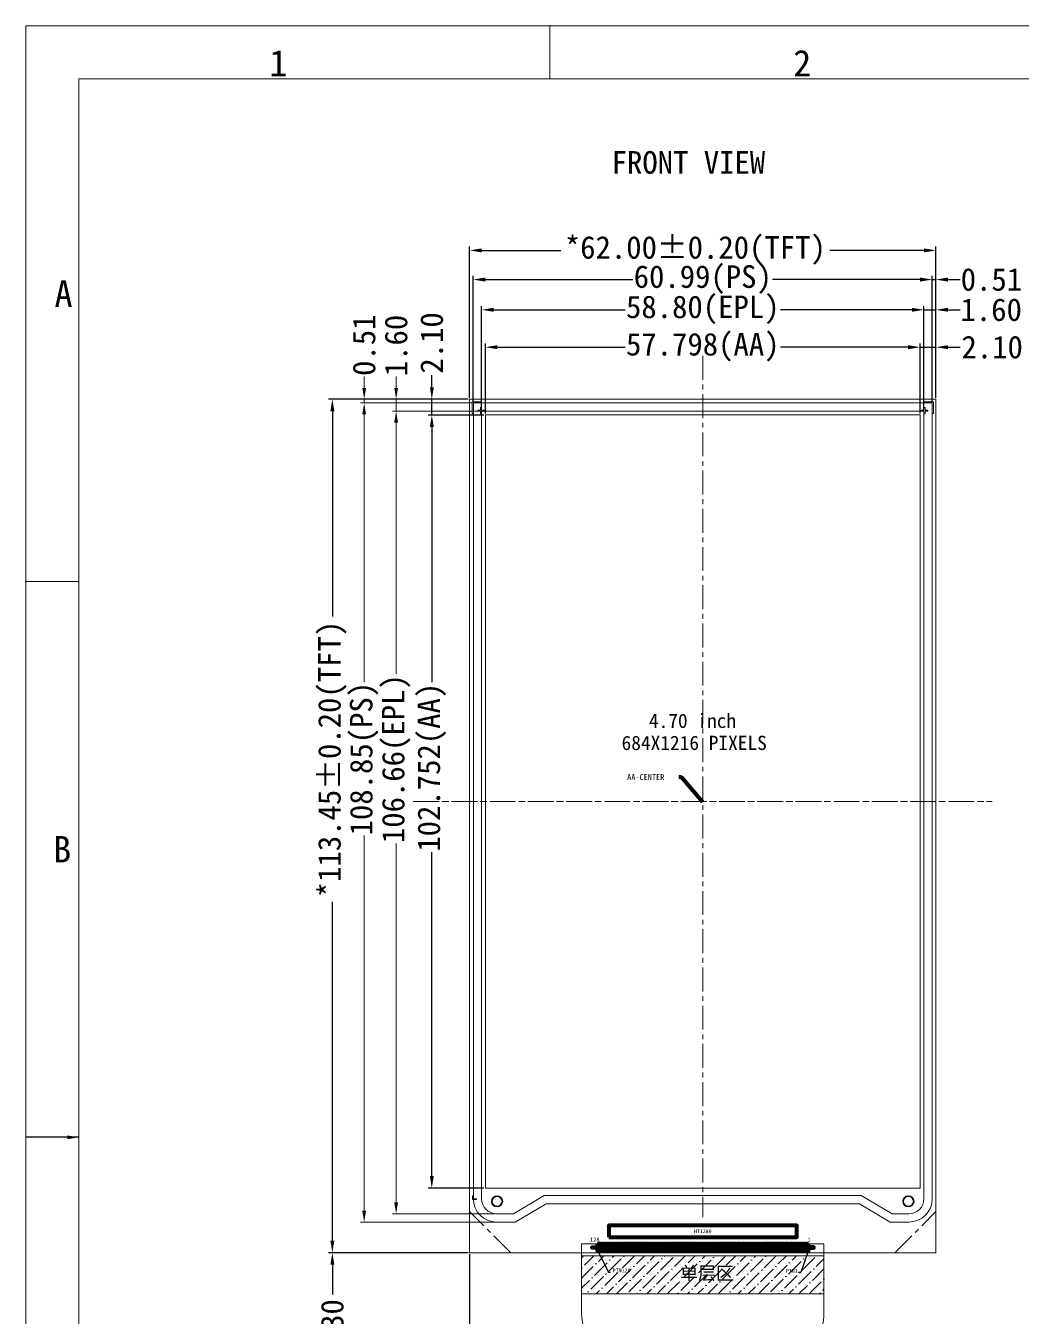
# Model space of a CAD drawing. Header units: millimetres. Extents: x -446 to 696, y -2213 to -1783.
# Drawn here: x -446.1 to -313.7, y -2088.6 to -1917.2 of the extents above; entities that cross this region are included whole.
import ezdxf
from ezdxf.enums import TextEntityAlignment as Align

# ---------------------------------------------------------------- set-up
doc = ezdxf.new("R2010")
doc.units = ezdxf.units.MM
doc.header["$LTSCALE"] = 0.1
doc.linetypes.add('CENTER', pattern=[50.8, 31.75, -6.35, 6.35, -6.35])
doc.layers.get('0').update_dxf_attribs({"lineweight": 0})
doc.layers.get('Defpoints').update_dxf_attribs({"lineweight": 0})
for name, color, linetype, lineweight in [('CENTER', 10, 'Continuous', 0), ('DEF_IC.drawing', 5, 'Continuous', 100), ('DIM', 3, 'Continuous', 0), ('EPL', 4, 'Continuous', 0), ('FPC', 11, 'Continuous', 0), ('frame.drawing', 6, 'Continuous', 100), ('LCD-TFT', 7, 'Continuous', 0), ('PS', 6, 'Continuous', 0)]:
    doc.layers.add(name, color=color, linetype=linetype, lineweight=lineweight)
doc.styles.add('ROMANS', font='', dxfattribs={"height": 3})
doc.styles.get("Standard").update_dxf_attribs({"font": '', "height": 3.5})
doc.styles.add('宋体', font='')
doc.styles.get('ROMANS').set_extended_font_data('SimSun')
doc.styles.get('Standard').set_extended_font_data('SimSun')
doc.styles.get('宋体').set_extended_font_data('SimSun')
doc.dimstyles.new('ISO-25', dxfattribs={"dimtxt": 3, "dimasz": 1.5, "dimexe": 0.5, "dimexo": 0.2, "dimgap": 0.2, "dimtad": 0, "dimzin": 9, "dimdsep": 46, "dimtxsty": 'ROMANS', "dimcen": 1, "dimclrd": 4, "dimclre": 4, "dimclrt": 4, "dimazin": 0, "dimtfac": 1, "dimtmove": 0, "dimatfit": 3, "dimfxl": 1, "dimtzin": 0, "dimarcsym": 0})
doc.dimstyles.new('ISO-25$0', dxfattribs={"dimtxt": 3, "dimasz": 1.5, "dimexe": 0.5, "dimexo": 0.2, "dimgap": 0.2, "dimtad": 0, "dimzin": 1, "dimdsep": 46, "dimtxsty": 'ROMANS', "dimcen": 1, "dimclrd": 4, "dimclre": 4, "dimclrt": 4, "dimazin": 0, "dimtp": 1.2, "dimtm": 1.2, "dimtfac": 1, "dimtmove": 0, "dimatfit": 3, "dimfxl": 1, "dimtolj": 1, "dimtzin": 0, "dimlwd": 9, "dimlwe": 15, "dimarcsym": 0})
doc.dimstyles.new('ISO-25$7', dxfattribs={"dimscale": 0.8, "dimtxt": 1.5, "dimasz": 1.2, "dimexe": 0.65, "dimexo": 0.5, "dimgap": 0.2, "dimtad": 0, "dimzin": 1, "dimdsep": 46, "dimtxsty": 'ROMANS', "dimcen": 1.6, "dimclrd": 7, "dimclre": 73, "dimclrt": 7, "dimadec": 0, "dimazin": 0, "dimtfac": 1, "dimtmove": 0, "dimatfit": 0, "dimfxl": 1, "dimtolj": 1, "dimlwd": -1, "dimlwe": 9, "dimarcsym": 0})

# ---------------------------------------------------------------- blocks, each defined once
blk = doc.blocks.new('*D2')
at = {"layer": 'Defpoints', "color": 0}
for p in [(-325.06, -1947), (-387.06, -1966.78), (-325.06, -1966.78)]:
    blk.add_point(p, dxfattribs=at)
at = {"layer": 'DIM', "color": 4, "lineweight": -2}
for p, q in [((-387.06, -1966.58), (-387.06, -1946.5)), ((-385.46, -1947), (-374.94, -1947)), ((-326.66, -1947), (-339.16, -1947)), ((-325.06, -1966.58), (-325.06, -1946.5))]:
    blk.add_line(p, q, dxfattribs=at)
at = {"layer": 'DIM', "color": 4}
for points in [[(-385.46, -1946.74), (-385.46, -1947.27), (-387.06, -1947)], [(-326.66, -1946.74), (-326.66, -1947.27), (-325.06, -1947)]]:
    blk.add_solid(points, dxfattribs=at)
at = {"layer": 'DIM', "color": 4, "lineweight": 0, "insert": (-357.05, -1947), "char_height": 3, "attachment_point": 5, "style": 'ROMANS'}
blk.add_mtext('*62.00%%P0.20(TFT)', dxfattribs=at)
blk = doc.blocks.new('*D3')
at = {"layer": 'Defpoints', "color": 0}
for p in [(-405.3, -1966.78), (-387.06, -1966.78), (-387.06, -2080.22)]:
    blk.add_point(p, dxfattribs=at)
at = {"layer": 'DIM', "color": 4, "lineweight": -2}
for p, q in [((-387.26, -1966.78), (-405.8, -1966.78)), ((-405.3, -1968.38), (-405.3, -1995.64)), ((-405.3, -2078.62), (-405.3, -2033.56)), ((-387.26, -2080.22), (-405.8, -2080.22))]:
    blk.add_line(p, q, dxfattribs=at)
at = {"layer": 'DIM', "color": 4}
for points in [[(-405.56, -1968.38), (-405.03, -1968.38), (-405.3, -1966.78)], [(-405.56, -2078.62), (-405.03, -2078.62), (-405.3, -2080.22)]]:
    blk.add_solid(points, dxfattribs=at)
at = {"layer": 'DIM', "color": 4, "lineweight": 0, "insert": (-405.3, -2014.6), "char_height": 3, "attachment_point": 5, "rotation": 90, "style": 'ROMANS'}
blk.add_mtext('*113.45%%P0.20(TFT)', dxfattribs=at)
blk = doc.blocks.new('*D4')
at = {"layer": 'Defpoints', "color": 0}
for p in [(-384.96, -1968.88), (-392.08, -2071.63), (-384.96, -2071.63)]:
    blk.add_point(p, dxfattribs=at)
at = {"layer": 'DIM', "color": 4, "lineweight": -2}
for p, q in [((-385.16, -1968.88), (-392.58, -1968.88)), ((-392.08, -1970.48), (-392.08, -2004.4)), ((-392.08, -2070.03), (-392.08, -2026.97)), ((-385.16, -2071.63), (-392.58, -2071.63))]:
    blk.add_line(p, q, dxfattribs=at)
at = {"layer": 'DIM', "color": 4}
for points in [[(-392.34, -1970.48), (-391.81, -1970.48), (-392.08, -1968.88)], [(-392.34, -2070.03), (-391.81, -2070.03), (-392.08, -2071.63)]]:
    blk.add_solid(points, dxfattribs=at)
at = {"layer": 'DIM', "color": 4, "lineweight": 0, "insert": (-392.08, -2015.69), "char_height": 3, "attachment_point": 5, "rotation": 90, "style": 'ROMANS'}
blk.add_mtext('102.752(AA)', dxfattribs=at)
blk = doc.blocks.new('*D5')
at = {"layer": 'Defpoints', "color": 0}
for p in [(-392.08, -1966.78), (-387.06, -1966.78), (-384.96, -1968.88)]:
    blk.add_point(p, dxfattribs=at)
at = {"layer": 'DIM', "color": 4, "lineweight": -2}
for p, q in [((-392.08, -1965.18), (-392.08, -1963.58)), ((-387.26, -1966.78), (-392.58, -1966.78)), ((-392.08, -1968.88), (-392.08, -1966.78)), ((-385.16, -1968.88), (-392.58, -1968.88)), ((-392.08, -1970.48), (-392.08, -1972.08))]:
    blk.add_line(p, q, dxfattribs=at)
at = {"layer": 'DIM', "color": 4}
for points in [[(-392.34, -1965.18), (-391.81, -1965.18), (-392.08, -1966.78)], [(-392.34, -1970.48), (-391.81, -1970.48), (-392.08, -1968.88)]]:
    blk.add_solid(points, dxfattribs=at)
at = {"layer": 'DIM', "color": 4, "lineweight": 0, "insert": (-392.08, -1959.3), "char_height": 3, "attachment_point": 5, "rotation": 90, "style": 'ROMANS'}
blk.add_mtext('2.10', dxfattribs=at)
blk = doc.blocks.new('*D6')
at = {"layer": 'Defpoints', "color": 0}
for p in [(-327.16, -1959.87), (-384.96, -1968.88), (-327.16, -1968.88)]:
    blk.add_point(p, dxfattribs=at)
at = {"layer": 'DIM', "color": 4, "lineweight": -2}
for p, q in [((-384.96, -1968.68), (-384.96, -1959.37)), ((-383.36, -1959.87), (-366.39, -1959.87)), ((-328.76, -1959.87), (-345.73, -1959.87)), ((-327.16, -1968.68), (-327.16, -1959.37))]:
    blk.add_line(p, q, dxfattribs=at)
at = {"layer": 'DIM', "color": 4}
for points in [[(-383.36, -1959.6), (-383.36, -1960.13), (-384.96, -1959.87)], [(-328.76, -1959.6), (-328.76, -1960.13), (-327.16, -1959.87)]]:
    blk.add_solid(points, dxfattribs=at)
at = {"layer": 'DIM', "color": 4, "lineweight": 0, "insert": (-356.06, -1959.87), "char_height": 3, "attachment_point": 5, "style": 'ROMANS'}
blk.add_mtext('57.798(AA)', dxfattribs=at)
blk = doc.blocks.new('*D7')
at = {"layer": 'Defpoints', "color": 0}
for p in [(-325.06, -1959.87), (-325.06, -1966.78), (-327.16, -1968.88)]:
    blk.add_point(p, dxfattribs=at)
at = {"layer": 'DIM', "color": 4, "lineweight": -2}
for p, q in [((-328.76, -1959.87), (-330.36, -1959.87)), ((-327.16, -1968.68), (-327.16, -1959.37)), ((-327.16, -1959.87), (-325.06, -1959.87)), ((-325.06, -1966.58), (-325.06, -1959.37)), ((-323.46, -1959.87), (-321.86, -1959.87))]:
    blk.add_line(p, q, dxfattribs=at)
at = {"layer": 'DIM', "color": 4}
for points in [[(-328.76, -1959.6), (-328.76, -1960.13), (-327.16, -1959.87)], [(-323.46, -1959.6), (-323.46, -1960.13), (-325.06, -1959.87)]]:
    blk.add_solid(points, dxfattribs=at)
at = {"layer": 'DIM', "color": 4, "lineweight": 0, "insert": (-317.59, -1959.87), "char_height": 3, "attachment_point": 5, "style": 'ROMANS'}
blk.add_mtext('2.10', dxfattribs=at)
blk = doc.blocks.new('*D8')
at = {"layer": 'Defpoints', "color": 0}
for p in [(-326.66, -1954.9), (-385.46, -1968.38), (-326.66, -1968.38)]:
    blk.add_point(p, dxfattribs=at)
at = {"layer": 'DIM', "color": 4, "lineweight": -2}
for p, q in [((-385.46, -1968.18), (-385.46, -1954.4)), ((-383.86, -1954.9), (-366.39, -1954.9)), ((-328.26, -1954.9), (-345.73, -1954.9)), ((-326.66, -1968.18), (-326.66, -1954.4))]:
    blk.add_line(p, q, dxfattribs=at)
at = {"layer": 'DIM', "color": 4}
for points in [[(-383.86, -1954.63), (-383.86, -1955.16), (-385.46, -1954.9)], [(-328.26, -1954.63), (-328.26, -1955.16), (-326.66, -1954.9)]]:
    blk.add_solid(points, dxfattribs=at)
at = {"layer": 'DIM', "color": 4, "lineweight": 0, "insert": (-356.06, -1954.9), "char_height": 3, "attachment_point": 5, "style": 'ROMANS'}
blk.add_mtext('58.80(EPL)', dxfattribs=at)
blk = doc.blocks.new('*D9')
at = {"layer": 'Defpoints', "color": 0}
for p in [(-325.57, -1950.88), (-386.56, -1967.28), (-325.57, -1967.28)]:
    blk.add_point(p, dxfattribs=at)
at = {"layer": 'DIM', "color": 4, "lineweight": -2}
for p, q in [((-386.56, -1967.08), (-386.56, -1950.38)), ((-384.96, -1950.88), (-365.35, -1950.88)), ((-327.17, -1950.88), (-346.78, -1950.88)), ((-325.57, -1967.08), (-325.57, -1950.38))]:
    blk.add_line(p, q, dxfattribs=at)
at = {"layer": 'DIM', "color": 4}
for points in [[(-384.96, -1950.61), (-384.96, -1951.15), (-386.56, -1950.88)], [(-327.17, -1950.61), (-327.17, -1951.15), (-325.57, -1950.88)]]:
    blk.add_solid(points, dxfattribs=at)
at = {"layer": 'DIM', "color": 4, "lineweight": 0, "insert": (-356.06, -1950.88), "char_height": 3, "attachment_point": 5, "style": 'ROMANS'}
blk.add_mtext('60.99(PS)', dxfattribs=at)
blk = doc.blocks.new('*D10')
at = {"layer": 'Defpoints', "color": 0}
for p in [(-325.06, -1954.9), (-325.06, -1966.78), (-326.66, -1968.38)]:
    blk.add_point(p, dxfattribs=at)
at = {"layer": 'DIM', "color": 4, "lineweight": -2}
for p, q in [((-328.26, -1954.9), (-329.86, -1954.9)), ((-326.66, -1968.18), (-326.66, -1954.4)), ((-326.66, -1954.9), (-325.06, -1954.9)), ((-325.06, -1966.58), (-325.06, -1954.4)), ((-323.46, -1954.9), (-321.86, -1954.9))]:
    blk.add_line(p, q, dxfattribs=at)
at = {"layer": 'DIM', "color": 4}
for points in [[(-328.26, -1954.63), (-328.26, -1955.16), (-326.66, -1954.9)], [(-323.46, -1954.63), (-323.46, -1955.16), (-325.06, -1954.9)]]:
    blk.add_solid(points, dxfattribs=at)
at = {"layer": 'DIM', "color": 4, "lineweight": 0, "insert": (-317.72, -1954.9), "char_height": 3, "attachment_point": 5, "style": 'ROMANS'}
blk.add_mtext('1.60', dxfattribs=at)
blk = doc.blocks.new('*D11')
at = {"layer": 'Defpoints', "color": 0}
for p in [(-325.06, -1950.88), (-325.06, -1966.78), (-325.57, -1967.28)]:
    blk.add_point(p, dxfattribs=at)
at = {"layer": 'DIM', "color": 4, "lineweight": -2}
for p, q in [((-327.17, -1950.88), (-328.77, -1950.88)), ((-325.57, -1967.08), (-325.57, -1950.38)), ((-325.57, -1950.88), (-325.06, -1950.88)), ((-325.06, -1966.58), (-325.06, -1950.38)), ((-323.46, -1950.88), (-321.86, -1950.88))]:
    blk.add_line(p, q, dxfattribs=at)
at = {"layer": 'DIM', "color": 4}
for points in [[(-327.17, -1950.61), (-327.17, -1951.15), (-325.57, -1950.88)], [(-323.46, -1950.61), (-323.46, -1951.15), (-325.06, -1950.88)]]:
    blk.add_solid(points, dxfattribs=at)
at = {"layer": 'DIM', "color": 4, "lineweight": 0, "insert": (-317.69, -1950.88), "char_height": 3, "attachment_point": 5, "style": 'ROMANS'}
blk.add_mtext('0.51', dxfattribs=at)
blk = doc.blocks.new('*D12')
at = {"layer": 'Defpoints', "color": 0}
for p in [(-385.46, -1968.38), (-396.82, -2075.03), (-383.46, -2075.03)]:
    blk.add_point(p, dxfattribs=at)
at = {"layer": 'DIM', "color": 4, "lineweight": 15}
for p, q in [((-385.66, -1968.38), (-397.32, -1968.38)), ((-383.66, -2075.03), (-397.32, -2075.03))]:
    blk.add_line(p, q, dxfattribs=at)
at = {"layer": 'DIM', "color": 4, "lineweight": 9}
for p, q in [((-396.82, -1969.88), (-396.82, -2003.27)), ((-396.82, -2073.53), (-396.82, -2025.84))]:
    blk.add_line(p, q, dxfattribs=at)
at = {"layer": 'DIM', "color": 4}
for points in [[(-397.07, -1969.88), (-396.57, -1969.88), (-396.82, -1968.38)], [(-397.07, -2073.53), (-396.57, -2073.53), (-396.82, -2075.03)]]:
    blk.add_solid(points, dxfattribs=at)
at = {"layer": 'DIM', "color": 4, "insert": (-396.82, -2014.55), "char_height": 3, "attachment_point": 5, "rotation": 90, "style": 'ROMANS'}
blk.add_mtext('\\A1;106.66{\\A0;(EPL)}', dxfattribs=at)
blk = doc.blocks.new('*D13')
at = {"layer": 'Defpoints', "color": 0}
for p in [(-401.07, -1967.28), (-386.56, -1967.28), (-383.31, -2076.13)]:
    blk.add_point(p, dxfattribs=at)
at = {"layer": 'DIM', "color": 4, "lineweight": 15}
for p, q in [((-386.76, -1967.28), (-401.57, -1967.28)), ((-383.51, -2076.13), (-401.57, -2076.13))]:
    blk.add_line(p, q, dxfattribs=at)
at = {"layer": 'DIM', "color": 4, "lineweight": 9}
for p, q in [((-401.07, -1968.78), (-401.07, -2004.34)), ((-401.07, -2074.63), (-401.07, -2024.77))]:
    blk.add_line(p, q, dxfattribs=at)
at = {"layer": 'DIM', "color": 4}
for points in [[(-401.32, -1968.78), (-400.82, -1968.78), (-401.07, -1967.28)], [(-401.32, -2074.63), (-400.82, -2074.63), (-401.07, -2076.13)]]:
    blk.add_solid(points, dxfattribs=at)
at = {"layer": 'DIM', "color": 4, "insert": (-401.07, -2014.55), "char_height": 3, "attachment_point": 5, "rotation": 90, "style": 'ROMANS'}
blk.add_mtext('\\A1;108.85{\\A0;(PS)}', dxfattribs=at)
blk = doc.blocks.new('*D14')
at = {"layer": 'Defpoints', "color": 0}
for p in [(-396.82, -1966.78), (-387.06, -1966.78), (-385.46, -1968.38)]:
    blk.add_point(p, dxfattribs=at)
at = {"layer": 'DIM', "color": 4, "lineweight": 9}
for p, q in [((-396.82, -1965.28), (-396.82, -1963.78)), ((-396.82, -1968.38), (-396.82, -1966.78)), ((-396.82, -1969.88), (-396.82, -1971.38))]:
    blk.add_line(p, q, dxfattribs=at)
at = {"layer": 'DIM', "color": 4, "lineweight": 15}
for p, q in [((-387.26, -1966.78), (-397.32, -1966.78)), ((-385.66, -1968.38), (-397.32, -1968.38))]:
    blk.add_line(p, q, dxfattribs=at)
at = {"layer": 'DIM', "color": 4}
for points in [[(-397.07, -1965.28), (-396.57, -1965.28), (-396.82, -1966.78)], [(-397.07, -1969.88), (-396.57, -1969.88), (-396.82, -1968.38)]]:
    blk.add_solid(points, dxfattribs=at)
at = {"layer": 'DIM', "color": 4, "insert": (-396.82, -1959.64), "char_height": 3, "attachment_point": 5, "rotation": 90, "style": 'ROMANS'}
blk.add_mtext('\\A1;1.60', dxfattribs=at)
blk = doc.blocks.new('*D15')
at = {"layer": 'Defpoints', "color": 0}
for p in [(-401.07, -1966.78), (-387.06, -1966.78), (-386.56, -1967.28)]:
    blk.add_point(p, dxfattribs=at)
at = {"layer": 'DIM', "color": 4, "lineweight": 9}
for p, q in [((-401.07, -1965.28), (-401.07, -1963.78)), ((-401.07, -1967.28), (-401.07, -1966.78)), ((-401.07, -1968.78), (-401.07, -1970.28))]:
    blk.add_line(p, q, dxfattribs=at)
at = {"layer": 'DIM', "color": 4, "lineweight": 15}
for p, q in [((-387.26, -1966.78), (-401.57, -1966.78)), ((-386.76, -1967.28), (-401.57, -1967.28))]:
    blk.add_line(p, q, dxfattribs=at)
at = {"layer": 'DIM', "color": 4}
for points in [[(-401.32, -1965.28), (-400.82, -1965.28), (-401.07, -1966.78)], [(-401.32, -1968.78), (-400.82, -1968.78), (-401.07, -1967.28)]]:
    blk.add_solid(points, dxfattribs=at)
at = {"layer": 'DIM', "color": 4, "insert": (-401.07, -1959.6), "char_height": 3, "attachment_point": 5, "rotation": 90, "style": 'ROMANS'}
blk.add_mtext('\\A1;0.51', dxfattribs=at)
blk = doc.blocks.new('*D16')
at = {"layer": 'Defpoints', "color": 0}
for p in [(-387.06, -2080.22), (-366.31, -2105.6), (-387.06, -2108.06)]:
    blk.add_point(p, dxfattribs=at)
at = {"layer": 'DIM', "color": 4, "lineweight": -2}
for p, q in [((-387.06, -2080.42), (-387.06, -2108.56)), ((-366.31, -2105.8), (-366.31, -2108.56)), ((-367.91, -2108.06), (-385.46, -2108.06))]:
    blk.add_line(p, q, dxfattribs=at)
at = {"layer": 'DIM', "color": 4}
for points in [[(-385.46, -2107.79), (-385.46, -2108.33), (-387.06, -2108.06)], [(-367.91, -2107.79), (-367.91, -2108.33), (-366.31, -2108.06)]]:
    blk.add_solid(points, dxfattribs=at)
at = {"layer": 'DIM', "color": 4, "lineweight": 0, "insert": (-376.68, -2108.06), "char_height": 3, "attachment_point": 5, "style": 'ROMANS'}
blk.add_mtext('\\Fromans.shx|c1;*20.75±0.20', dxfattribs=at)
blk = doc.blocks.new('*D19')
at = {"layer": 'Defpoints', "color": 0}
for p in [(-405.3, -2080.22), (-387.06, -2080.22), (-366.11, -2118.22)]:
    blk.add_point(p, dxfattribs=at)
at = {"layer": 'DIM', "color": 4, "lineweight": -2}
for p, q in [((-387.26, -2080.22), (-405.8, -2080.22)), ((-405.3, -2081.82), (-405.3, -2085.75)), ((-405.3, -2116.62), (-405.3, -2111.52)), ((-366.31, -2118.22), (-405.8, -2118.22))]:
    blk.add_line(p, q, dxfattribs=at)
at = {"layer": 'DIM', "color": 4}
for points in [[(-405.56, -2081.82), (-405.03, -2081.82), (-405.3, -2080.22)], [(-405.56, -2116.62), (-405.03, -2116.62), (-405.3, -2118.22)]]:
    blk.add_solid(points, dxfattribs=at)
at = {"layer": 'DIM', "color": 4, "lineweight": 0, "insert": (-405.3, -2098.63), "char_height": 3, "attachment_point": 5, "rotation": 90, "style": 'ROMANS'}
blk.add_mtext('*38.00%%P0.30', dxfattribs=at)

msp = doc.modelspace()

# ---------------------------------------------------------------- hatches: boundary and pattern name
at = {"layer": 'FPC'}
h = msp.add_hatch(dxfattribs=at)
h.set_pattern_fill('ANSI36', color=256, scale=0.3, style=0)
h.set_pattern_definition([(45, (150.3521, 165.8303), (0.5051394, 1.85217782), [2.38125, -0.47625, 0, -0.47625])])
h.paths.add_polyline_path([(-372.1645, -2080.6226), (-339.9545, -2080.6226), (-339.9545, -2085.6926), (-372.1645, -2085.6926)])

# ---------------------------------------------------------------- linework, layer by layer
for p, q in [((-446.0501, -1917.1534), (-28.2175, -1917.1534)), ((-446.0501, -2212.5906), (-446.0501, -1917.1534)), ((-376.4113, -1924.1876), (-376.4113, -1917.1534)), ((-439.0158, -1924.1876), (-35.2517, -1924.1876)), ((-439.0158, -2205.5563), (-439.0158, -1924.1876)), ((-446.0501, -1991.0127), (-439.0158, -1991.0127))]:
    msp.add_line(p, q)
at = {"layer": 'CENTER', "linetype": 'CENTER', "lineweight": 0}
for p, q in [((-394.5368, -2020.2526), (-317.5822, -2020.2526)), ((-394.2708, -2020.2526), (-317.8482, -2020.2526))]:
    msp.add_line(p, q, dxfattribs=at)
msp.add_lwpolyline([(-356.0595, -1961.0248), (-356.0595, -2075.4764)], dxfattribs=at)
at = {"layer": 'DEF_IC.drawing', "color": 7, "linetype": 'Continuous', "lineweight": 100}
msp.add_lwpolyline([(-368.5595, -2078.1426), (-343.5595, -2078.1426), (-343.5595, -2076.5726), (-368.5595, -2076.5726)], close=True, dxfattribs=at)
at = {"layer": 'EPL', "lineweight": 0}
msp.add_lwpolyline([(-381.2303, -2075.0336), (-383.4585, -2075.0336, -0.41421356), (-385.4585, -2073.0336), (-385.4585, -1968.3766), (-326.6605, -1968.3766), (-326.6605, -2073.0336, -0.41421356), (-328.6605, -2075.0336), (-330.8886, -2075.0336), (-334.9903, -2072.6286), (-377.1286, -2072.6286)], format="xyb", close=True, dxfattribs=at)
for centre in [(-383.3988, -2073.3836), (-328.7201, -2073.3836)]:
    msp.add_circle(centre, 0.65, dxfattribs=at)
at = {"layer": 'FPC', "linetype": 'Continuous', "lineweight": 0}
msp.add_lwpolyline([(-366.3095, -2118.0226, 0.41421356), (-366.1095, -2118.2226), (-346.0095, -2118.2226, 0.41421356), (-345.8095, -2118.0226), (-345.8095, -2100.0761, -0.1499043), (-344.9497, -2097.2728), (-340.8142, -2091.1652, 0.1499043), (-339.9545, -2088.3619), (-339.9545, -2079.0226), (-372.1645, -2079.0226), (-372.1645, -2088.3619, 0.1499043), (-371.3047, -2091.1652), (-367.1692, -2097.2728, -0.1499043), (-366.3095, -2100.0761)], format="xyb", close=True, dxfattribs=at)
msp.add_lwpolyline([(-372.1645, -2080.6226), (-339.9545, -2080.6226), (-339.9545, -2085.6926), (-372.1645, -2085.6926)], close=True, dxfattribs=at)
at = {"layer": 'frame.drawing', "color": 7, "linetype": 'Continuous', "lineweight": 100}
for points in [[(-368.5395, -2076.7361), (-368.4495, -2076.7361), (-368.4495, -2076.6461), (-368.5395, -2076.6461)], [(-343.6695, -2076.7361), (-343.5795, -2076.7361), (-343.5795, -2076.6461), (-343.6695, -2076.6461)], [(-370.0535, -2079.0226), (-369.9435, -2079.0226), (-369.9435, -2080.0226), (-370.0535, -2080.0226), (-370.0535, -2079.5776), (-370.7485, -2079.5776), (-370.7485, -2079.4676), (-370.0535, -2079.4676)], [(-369.8335, -2080.0226), (-369.7235, -2080.0226), (-369.7235, -2079.0226), (-369.8335, -2079.0226)], [(-369.6135, -2080.0226), (-369.5035, -2080.0226), (-369.5035, -2079.0226), (-369.6135, -2079.0226)], [(-369.3935, -2080.0226), (-369.2835, -2080.0226), (-369.2835, -2079.0226), (-369.3935, -2079.0226)], [(-369.1735, -2080.0226), (-369.0635, -2080.0226), (-369.0635, -2079.0226), (-369.1735, -2079.0226)], [(-368.9535, -2080.0226), (-368.8435, -2080.0226), (-368.8435, -2079.0226), (-368.9535, -2079.0226)], [(-368.7335, -2080.0226), (-368.6235, -2080.0226), (-368.6235, -2079.0226), (-368.7335, -2079.0226)], [(-368.5135, -2080.0226), (-368.4035, -2080.0226), (-368.4035, -2079.0226), (-368.5135, -2079.0226)], [(-368.2935, -2080.0226), (-368.1835, -2080.0226), (-368.1835, -2079.0226), (-368.2935, -2079.0226)], [(-368.0735, -2080.0226), (-367.9635, -2080.0226), (-367.9635, -2079.0226), (-368.0735, -2079.0226)], [(-367.8535, -2080.0226), (-367.7435, -2080.0226), (-367.7435, -2079.0226), (-367.8535, -2079.0226)], [(-367.6335, -2080.0226), (-367.5235, -2080.0226), (-367.5235, -2079.0226), (-367.6335, -2079.0226)], [(-367.4135, -2080.0226), (-367.3035, -2080.0226), (-367.3035, -2079.0226), (-367.4135, -2079.0226)], [(-367.1935, -2080.0226), (-367.0835, -2080.0226), (-367.0835, -2079.0226), (-367.1935, -2079.0226)], [(-366.9735, -2080.0226), (-366.8635, -2080.0226), (-366.8635, -2079.0226), (-366.9735, -2079.0226)], [(-366.7535, -2080.0226), (-366.6435, -2080.0226), (-366.6435, -2079.0226), (-366.7535, -2079.0226)], [(-366.5335, -2080.0226), (-366.4235, -2080.0226), (-366.4235, -2079.0226), (-366.5335, -2079.0226)], [(-366.3135, -2080.0226), (-366.2035, -2080.0226), (-366.2035, -2079.0226), (-366.3135, -2079.0226)], [(-366.0935, -2080.0226), (-365.9835, -2080.0226), (-365.9835, -2079.0226), (-366.0935, -2079.0226)], [(-365.8735, -2080.0226), (-365.7635, -2080.0226), (-365.7635, -2079.0226), (-365.8735, -2079.0226)], [(-365.6535, -2080.0226), (-365.5435, -2080.0226), (-365.5435, -2079.0226), (-365.6535, -2079.0226)], [(-365.4335, -2080.0226), (-365.3235, -2080.0226), (-365.3235, -2079.0226), (-365.4335, -2079.0226)], [(-365.2135, -2080.0226), (-365.1035, -2080.0226), (-365.1035, -2079.0226), (-365.2135, -2079.0226)], [(-364.9935, -2080.0226), (-364.8835, -2080.0226), (-364.8835, -2079.0226), (-364.9935, -2079.0226)], [(-364.7735, -2080.0226), (-364.6635, -2080.0226), (-364.6635, -2079.0226), (-364.7735, -2079.0226)], [(-364.5535, -2080.0226), (-364.4435, -2080.0226), (-364.4435, -2079.0226), (-364.5535, -2079.0226)], [(-364.3335, -2080.0226), (-364.2235, -2080.0226), (-364.2235, -2079.0226), (-364.3335, -2079.0226)], [(-364.1135, -2080.0226), (-364.0035, -2080.0226), (-364.0035, -2079.0226), (-364.1135, -2079.0226)], [(-363.8935, -2080.0226), (-363.7835, -2080.0226), (-363.7835, -2079.0226), (-363.8935, -2079.0226)], [(-363.6735, -2080.0226), (-363.5635, -2080.0226), (-363.5635, -2079.0226), (-363.6735, -2079.0226)], [(-363.4535, -2080.0226), (-363.3435, -2080.0226), (-363.3435, -2079.0226), (-363.4535, -2079.0226)], [(-363.2335, -2080.0226), (-363.1235, -2080.0226), (-363.1235, -2079.0226), (-363.2335, -2079.0226)], [(-363.0135, -2080.0226), (-362.9035, -2080.0226), (-362.9035, -2079.0226), (-363.0135, -2079.0226)], [(-362.7935, -2080.0226), (-362.6835, -2080.0226), (-362.6835, -2079.0226), (-362.7935, -2079.0226)], [(-362.5735, -2080.0226), (-362.4635, -2080.0226), (-362.4635, -2079.0226), (-362.5735, -2079.0226)], [(-362.3535, -2080.0226), (-362.2435, -2080.0226), (-362.2435, -2079.0226), (-362.3535, -2079.0226)], [(-362.1335, -2080.0226), (-362.0235, -2080.0226), (-362.0235, -2079.0226), (-362.1335, -2079.0226)], [(-361.9135, -2080.0226), (-361.8035, -2080.0226), (-361.8035, -2079.0226), (-361.9135, -2079.0226)], [(-361.6935, -2080.0226), (-361.5835, -2080.0226), (-361.5835, -2079.0226), (-361.6935, -2079.0226)], [(-361.4735, -2080.0226), (-361.3635, -2080.0226), (-361.3635, -2079.0226), (-361.4735, -2079.0226)], [(-361.2535, -2080.0226), (-361.1435, -2080.0226), (-361.1435, -2079.0226), (-361.2535, -2079.0226)], [(-361.0335, -2080.0226), (-360.9235, -2080.0226), (-360.9235, -2079.0226), (-361.0335, -2079.0226)], [(-360.8135, -2080.0226), (-360.7035, -2080.0226), (-360.7035, -2079.0226), (-360.8135, -2079.0226)], [(-360.5935, -2080.0226), (-360.4835, -2080.0226), (-360.4835, -2079.0226), (-360.5935, -2079.0226)], [(-360.3735, -2080.0226), (-360.2635, -2080.0226), (-360.2635, -2079.0226), (-360.3735, -2079.0226)], [(-360.1535, -2080.0226), (-360.0435, -2080.0226), (-360.0435, -2079.0226), (-360.1535, -2079.0226)], [(-359.9335, -2080.0226), (-359.8235, -2080.0226), (-359.8235, -2079.0226), (-359.9335, -2079.0226)], [(-359.7135, -2080.0226), (-359.6035, -2080.0226), (-359.6035, -2079.0226), (-359.7135, -2079.0226)], [(-359.4935, -2080.0226), (-359.3835, -2080.0226), (-359.3835, -2079.0226), (-359.4935, -2079.0226)], [(-359.2735, -2080.0226), (-359.1635, -2080.0226), (-359.1635, -2079.0226), (-359.2735, -2079.0226)], [(-359.0535, -2080.0226), (-358.9435, -2080.0226), (-358.9435, -2079.0226), (-359.0535, -2079.0226)], [(-358.8335, -2080.0226), (-358.7235, -2080.0226), (-358.7235, -2079.0226), (-358.8335, -2079.0226)], [(-358.6135, -2080.0226), (-358.5035, -2080.0226), (-358.5035, -2079.0226), (-358.6135, -2079.0226)], [(-358.3935, -2080.0226), (-358.2835, -2080.0226), (-358.2835, -2079.0226), (-358.3935, -2079.0226)], [(-358.1735, -2080.0226), (-358.0635, -2080.0226), (-358.0635, -2079.0226), (-358.1735, -2079.0226)], [(-357.9535, -2080.0226), (-357.8435, -2080.0226), (-357.8435, -2079.0226), (-357.9535, -2079.0226)], [(-357.7335, -2080.0226), (-357.6235, -2080.0226), (-357.6235, -2079.0226), (-357.7335, -2079.0226)], [(-357.5135, -2080.0226), (-357.4035, -2080.0226), (-357.4035, -2079.0226), (-357.5135, -2079.0226)], [(-357.2935, -2080.0226), (-357.1835, -2080.0226), (-357.1835, -2079.0226), (-357.2935, -2079.0226)], [(-357.0735, -2080.0226), (-356.9635, -2080.0226), (-356.9635, -2079.0226), (-357.0735, -2079.0226)], [(-356.8535, -2080.0226), (-356.7435, -2080.0226), (-356.7435, -2079.0226), (-356.8535, -2079.0226)], [(-356.6335, -2080.0226), (-356.5235, -2080.0226), (-356.5235, -2079.0226), (-356.6335, -2079.0226)], [(-356.4135, -2080.0226), (-356.3035, -2080.0226), (-356.3035, -2079.0226), (-356.4135, -2079.0226)], [(-356.1935, -2080.0226), (-356.0835, -2080.0226), (-356.0835, -2079.0226), (-356.1935, -2079.0226)], [(-355.9735, -2080.0226), (-355.8635, -2080.0226), (-355.8635, -2079.0226), (-355.9735, -2079.0226)], [(-355.7535, -2080.0226), (-355.6435, -2080.0226), (-355.6435, -2079.0226), (-355.7535, -2079.0226)], [(-355.5335, -2080.0226), (-355.4235, -2080.0226), (-355.4235, -2079.0226), (-355.5335, -2079.0226)], [(-355.3135, -2080.0226), (-355.2035, -2080.0226), (-355.2035, -2079.0226), (-355.3135, -2079.0226)], [(-355.0935, -2080.0226), (-354.9835, -2080.0226), (-354.9835, -2079.0226), (-355.0935, -2079.0226)], [(-354.8735, -2080.0226), (-354.7635, -2080.0226), (-354.7635, -2079.0226), (-354.8735, -2079.0226)], [(-354.6535, -2080.0226), (-354.5435, -2080.0226), (-354.5435, -2079.0226), (-354.6535, -2079.0226)], [(-354.4335, -2080.0226), (-354.3235, -2080.0226), (-354.3235, -2079.0226), (-354.4335, -2079.0226)], [(-354.2135, -2080.0226), (-354.1035, -2080.0226), (-354.1035, -2079.0226), (-354.2135, -2079.0226)], [(-353.9935, -2080.0226), (-353.8835, -2080.0226), (-353.8835, -2079.0226), (-353.9935, -2079.0226)], [(-353.7735, -2080.0226), (-353.6635, -2080.0226), (-353.6635, -2079.0226), (-353.7735, -2079.0226)], [(-353.5535, -2080.0226), (-353.4435, -2080.0226), (-353.4435, -2079.0226), (-353.5535, -2079.0226)], [(-353.3335, -2080.0226), (-353.2235, -2080.0226), (-353.2235, -2079.0226), (-353.3335, -2079.0226)], [(-353.1135, -2080.0226), (-353.0035, -2080.0226), (-353.0035, -2079.0226), (-353.1135, -2079.0226)], [(-352.8935, -2080.0226), (-352.7835, -2080.0226), (-352.7835, -2079.0226), (-352.8935, -2079.0226)], [(-352.6735, -2080.0226), (-352.5635, -2080.0226), (-352.5635, -2079.0226), (-352.6735, -2079.0226)], [(-352.4535, -2080.0226), (-352.3435, -2080.0226), (-352.3435, -2079.0226), (-352.4535, -2079.0226)], [(-352.2335, -2080.0226), (-352.1235, -2080.0226), (-352.1235, -2079.0226), (-352.2335, -2079.0226)], [(-352.0135, -2080.0226), (-351.9035, -2080.0226), (-351.9035, -2079.0226), (-352.0135, -2079.0226)], [(-351.7935, -2080.0226), (-351.6835, -2080.0226), (-351.6835, -2079.0226), (-351.7935, -2079.0226)], [(-351.5735, -2080.0226), (-351.4635, -2080.0226), (-351.4635, -2079.0226), (-351.5735, -2079.0226)], [(-351.3535, -2080.0226), (-351.2435, -2080.0226), (-351.2435, -2079.0226), (-351.3535, -2079.0226)], [(-351.1335, -2080.0226), (-351.0235, -2080.0226), (-351.0235, -2079.0226), (-351.1335, -2079.0226)], [(-350.9135, -2080.0226), (-350.8035, -2080.0226), (-350.8035, -2079.0226), (-350.9135, -2079.0226)], [(-350.6935, -2080.0226), (-350.5835, -2080.0226), (-350.5835, -2079.0226), (-350.6935, -2079.0226)], [(-350.4735, -2080.0226), (-350.3635, -2080.0226), (-350.3635, -2079.0226), (-350.4735, -2079.0226)], [(-350.2535, -2080.0226), (-350.1435, -2080.0226), (-350.1435, -2079.0226), (-350.2535, -2079.0226)], [(-350.0335, -2080.0226), (-349.9235, -2080.0226), (-349.9235, -2079.0226), (-350.0335, -2079.0226)], [(-349.8135, -2080.0226), (-349.7035, -2080.0226), (-349.7035, -2079.0226), (-349.8135, -2079.0226)], [(-349.5935, -2080.0226), (-349.4835, -2080.0226), (-349.4835, -2079.0226), (-349.5935, -2079.0226)], [(-349.3735, -2080.0226), (-349.2635, -2080.0226), (-349.2635, -2079.0226), (-349.3735, -2079.0226)], [(-349.1535, -2080.0226), (-349.0435, -2080.0226), (-349.0435, -2079.0226), (-349.1535, -2079.0226)], [(-348.9335, -2080.0226), (-348.8235, -2080.0226), (-348.8235, -2079.0226), (-348.9335, -2079.0226)], [(-348.7135, -2080.0226), (-348.6035, -2080.0226), (-348.6035, -2079.0226), (-348.7135, -2079.0226)], [(-348.4935, -2080.0226), (-348.3835, -2080.0226), (-348.3835, -2079.0226), (-348.4935, -2079.0226)], [(-348.2735, -2080.0226), (-348.1635, -2080.0226), (-348.1635, -2079.0226), (-348.2735, -2079.0226)], [(-348.0535, -2080.0226), (-347.9435, -2080.0226), (-347.9435, -2079.0226), (-348.0535, -2079.0226)], [(-347.8335, -2080.0226), (-347.7235, -2080.0226), (-347.7235, -2079.0226), (-347.8335, -2079.0226)], [(-347.6135, -2080.0226), (-347.5035, -2080.0226), (-347.5035, -2079.0226), (-347.6135, -2079.0226)], [(-347.3935, -2080.0226), (-347.2835, -2080.0226), (-347.2835, -2079.0226), (-347.3935, -2079.0226)], [(-347.1735, -2080.0226), (-347.0635, -2080.0226), (-347.0635, -2079.0226), (-347.1735, -2079.0226)], [(-346.9535, -2080.0226), (-346.8435, -2080.0226), (-346.8435, -2079.0226), (-346.9535, -2079.0226)], [(-346.7335, -2080.0226), (-346.6235, -2080.0226), (-346.6235, -2079.0226), (-346.7335, -2079.0226)], [(-346.5135, -2080.0226), (-346.4035, -2080.0226), (-346.4035, -2079.0226), (-346.5135, -2079.0226)], [(-346.2935, -2080.0226), (-346.1835, -2080.0226), (-346.1835, -2079.0226), (-346.2935, -2079.0226)], [(-346.0735, -2080.0226), (-345.9635, -2080.0226), (-345.9635, -2079.0226), (-346.0735, -2079.0226)], [(-345.8535, -2080.0226), (-345.7435, -2080.0226), (-345.7435, -2079.0226), (-345.8535, -2079.0226)], [(-345.6335, -2080.0226), (-345.5235, -2080.0226), (-345.5235, -2079.0226), (-345.6335, -2079.0226)], [(-345.4135, -2080.0226), (-345.3035, -2080.0226), (-345.3035, -2079.0226), (-345.4135, -2079.0226)], [(-345.1935, -2080.0226), (-345.0835, -2080.0226), (-345.0835, -2079.0226), (-345.1935, -2079.0226)], [(-344.9735, -2080.0226), (-344.8635, -2080.0226), (-344.8635, -2079.0226), (-344.9735, -2079.0226)], [(-344.7535, -2080.0226), (-344.6435, -2080.0226), (-344.6435, -2079.0226), (-344.7535, -2079.0226)], [(-344.5335, -2080.0226), (-344.4235, -2080.0226), (-344.4235, -2079.0226), (-344.5335, -2079.0226)], [(-344.3135, -2080.0226), (-344.2035, -2080.0226), (-344.2035, -2079.0226), (-344.3135, -2079.0226)], [(-344.0935, -2080.0226), (-343.9835, -2080.0226), (-343.9835, -2079.0226), (-344.0935, -2079.0226)], [(-343.8735, -2080.0226), (-343.7635, -2080.0226), (-343.7635, -2079.0226), (-343.8735, -2079.0226)], [(-343.6535, -2080.0226), (-343.5435, -2080.0226), (-343.5435, -2079.0226), (-343.6535, -2079.0226)], [(-343.4335, -2080.0226), (-343.3235, -2080.0226), (-343.3235, -2079.0226), (-343.4335, -2079.0226)], [(-343.2135, -2080.0226), (-343.1035, -2080.0226), (-343.1035, -2079.0226), (-343.2135, -2079.0226)], [(-342.9935, -2080.0226), (-342.8835, -2080.0226), (-342.8835, -2079.0226), (-342.9935, -2079.0226)], [(-342.7735, -2080.0226), (-342.6635, -2080.0226), (-342.6635, -2079.0226), (-342.7735, -2079.0226)], [(-342.5535, -2080.0226), (-342.4435, -2080.0226), (-342.4435, -2079.0226), (-342.5535, -2079.0226)], [(-342.3335, -2080.0226), (-342.2235, -2080.0226), (-342.2235, -2079.0226), (-342.3335, -2079.0226)], [(-342.0035, -2079.0226), (-342.1135, -2079.0226), (-342.1135, -2080.0226), (-342.0035, -2080.0226), (-342.0035, -2079.5776), (-341.3085, -2079.5776), (-341.3085, -2079.4676), (-342.0035, -2079.4676)]]:
    msp.add_lwpolyline(points, close=True, dxfattribs=at)
for points in [[(-368.5245, -2076.7011), (-368.5245, -2076.6811)], [(-368.5245, -2076.6811), (-368.5045, -2076.6811)], [(-368.5245, -2076.6811), (-368.5045, -2076.6811)], [(-368.5245, -2076.7011), (-368.5245, -2076.6811)], [(-368.5045, -2076.7011), (-368.5245, -2076.7011)], [(-368.5045, -2076.7011), (-368.5245, -2076.7011)], [(-368.5045, -2076.6611), (-368.4845, -2076.6611)], [(-368.5045, -2076.6811), (-368.5045, -2076.6611)], [(-368.5045, -2076.6811), (-368.5045, -2076.6611)], [(-368.5045, -2076.6611), (-368.4845, -2076.6611)], [(-368.5045, -2076.7211), (-368.5045, -2076.7011)], [(-368.5045, -2076.7211), (-368.5045, -2076.7011)], [(-368.4845, -2076.7211), (-368.5045, -2076.7211)], [(-368.4845, -2076.7211), (-368.5045, -2076.7211)], [(-368.4845, -2076.6611), (-368.4845, -2076.6811)], [(-368.4845, -2076.6611), (-368.4845, -2076.6811)], [(-368.4845, -2076.6811), (-368.4645, -2076.6811)], [(-368.4845, -2076.6811), (-368.4645, -2076.6811)], [(-368.4645, -2076.7011), (-368.4845, -2076.7011)], [(-368.4845, -2076.7011), (-368.4845, -2076.7211)], [(-368.4645, -2076.7011), (-368.4845, -2076.7011)], [(-368.4845, -2076.7011), (-368.4845, -2076.7211)], [(-368.4645, -2076.6811), (-368.4645, -2076.7011)], [(-368.4645, -2076.6811), (-368.4645, -2076.7011)], [(-343.6545, -2076.7011), (-343.6545, -2076.6811)], [(-343.6545, -2076.6811), (-343.6345, -2076.6811)], [(-343.6545, -2076.6811), (-343.6345, -2076.6811)], [(-343.6545, -2076.7011), (-343.6545, -2076.6811)], [(-343.6345, -2076.7011), (-343.6545, -2076.7011)], [(-343.6345, -2076.7011), (-343.6545, -2076.7011)], [(-343.6345, -2076.6611), (-343.6135, -2076.6611)], [(-343.6345, -2076.6811), (-343.6345, -2076.6611)], [(-343.6345, -2076.6611), (-343.6135, -2076.6611)], [(-343.6345, -2076.6811), (-343.6345, -2076.6611)], [(-343.6345, -2076.7211), (-343.6345, -2076.7011)], [(-343.6345, -2076.7211), (-343.6345, -2076.7011)], [(-343.6135, -2076.7211), (-343.6345, -2076.7211)], [(-343.6135, -2076.7211), (-343.6345, -2076.7211)], [(-343.6135, -2076.6611), (-343.6135, -2076.6811)], [(-343.6135, -2076.6611), (-343.6135, -2076.6811)], [(-343.6135, -2076.6811), (-343.5945, -2076.6811)], [(-343.6135, -2076.6811), (-343.5945, -2076.6811)], [(-343.5945, -2076.7011), (-343.6135, -2076.7011)], [(-343.6135, -2076.7011), (-343.6135, -2076.7211)], [(-343.5945, -2076.7011), (-343.6135, -2076.7011)], [(-343.6135, -2076.7011), (-343.6135, -2076.7211)], [(-343.5945, -2076.6811), (-343.5945, -2076.7011)], [(-343.5945, -2076.6811), (-343.5945, -2076.7011)]]:
    msp.add_lwpolyline(points, dxfattribs=at)
at = {"layer": 'LCD-TFT', "linetype": 'CENTER', "lineweight": 0}
for p, q in [((-381.5881, -2080.2226), (-387.0585, -2074.7522)), ((-330.5309, -2080.2226), (-325.0605, -2074.7522))]:
    msp.add_line(p, q, dxfattribs=at)
at = {"layer": 'LCD-TFT'}
for points in [[(-325.0605, -1966.7766), (-325.0605, -2080.2226), (-387.0585, -2080.2226), (-387.0585, -1966.7766)], [(-386.7085, -1968.6716), (-386.7035, -1968.6766), (-386.5635, -1968.6766), (-386.5585, -1968.6716), (-386.5585, -1967.2816), (-386.5535, -1967.2766), (-385.4635, -1967.2766), (-385.4585, -1967.2716), (-385.4585, -1967.1316), (-385.4635, -1967.1266), (-386.7035, -1967.1266), (-386.7085, -1967.1316), (-386.7085, -1968.6716)], [(-385.4585, -1967.8766), (-385.6085, -1967.8766), (-385.6085, -1968.2266), (-385.9585, -1968.2266), (-385.9585, -1968.3766), (-385.6085, -1968.3766), (-385.6085, -1968.7266), (-385.4585, -1968.7266), (-385.4585, -1968.3766), (-385.1085, -1968.3766), (-385.1085, -1968.2266), (-385.4585, -1968.2266), (-385.4585, -1967.8766)], [(-326.6605, -1967.8766), (-326.5105, -1967.8766), (-326.5105, -1968.2266), (-326.1605, -1968.2266), (-326.1605, -1968.3766), (-326.5105, -1968.3766), (-326.5105, -1968.7266), (-326.6605, -1968.7266), (-326.6605, -1968.3766), (-327.0105, -1968.3766), (-327.0105, -1968.2266), (-326.6605, -1968.2266), (-326.6605, -1967.8766)], [(-325.4105, -1968.6716), (-325.4155, -1968.6766), (-325.5555, -1968.6766), (-325.5605, -1968.6716), (-325.5605, -1967.2816), (-325.5655, -1967.2766), (-326.6555, -1967.2766), (-326.6605, -1967.2716), (-326.6605, -1967.1316), (-326.6555, -1967.1266), (-325.4155, -1967.1266), (-325.4105, -1967.1316), (-325.4105, -1968.6716)], [(-327.1605, -2071.6286), (-327.1605, -1968.8766), (-384.9585, -1968.8766), (-384.9585, -2071.6286)]]:
    msp.add_lwpolyline(points, close=True, dxfattribs=at)
at = {"layer": 'LCD-TFT', "lineweight": 0}
for centre in [(-383.3988, -2073.3836), (-328.7201, -2073.3836)]:
    msp.add_circle(centre, 0.75, dxfattribs=at)
at = {"layer": 'PS'}
msp.add_lwpolyline([(-380.984, -2076.1336), (-383.4585, -2076.1336, -0.41421356), (-386.5585, -2073.0336), (-386.5585, -1967.2766), (-325.5605, -1967.2766), (-325.5605, -2073.0336, -0.41421356), (-328.6605, -2076.1336), (-331.1349, -2076.1336), (-335.2366, -2073.7286), (-376.8824, -2073.7286)], format="xyb", close=True, dxfattribs=at)
at = {"layer": 'PS', "linetype": 'Continuous'}
msp.add_lwpolyline([(-386.5585, -2072.6336), (-386.6585, -2072.6336), (-386.6585, -2073.1336), (-386.1584, -2073.1336), (-386.1584, -2073.0336), (-386.5585, -2073.0336)], close=True, dxfattribs=at)

# ---------------------------------------------------------------- texts
at = {"char_height": 3.5171, "width": 31.539387, "attachment_point": 1, "style": 'ROMANS'}
for s, insert in [('1', (-413.6726, -1920.362)), ('2', (-344.0338, -1920.362)), ('A', (-442.2332, -1950.9933)), ('B', (-442.4093, -2024.8263))]:
    msp.add_mtext(s, dxfattribs=dict(at, insert=insert))
at = {"layer": 'DIM', "color": 2, "lineweight": 0, "style": 'ROMANS'}
for s, height, p in [('FRONT VIEW', 3, (-368.1726, -1936.8048)), ('4.70 inch', 1.89249, (-363.2206, -2010.4649)), ('684X1216 PIXELS', 1.892494, (-366.8562, -2013.3994)), ('AA-CENTER', 0.80753, (-366.1114, -2017.4058))]:
    msp.add_text(s, height=height, dxfattribs=at).set_placement(p)
at = {"layer": 'DIM', "color": 2, "insert": (-359.0788, -2082.0397), "char_height": 1.754429, "width": 20.01325, "attachment_point": 1}
msp.add_mtext('{\\fSimSun|b0|i0|c134|p54;单层区}', dxfattribs=at)
at = {"layer": 'DIM', "lineweight": 0, "insert": (-368.0294, -2082.8149), "char_height": 0.5, "width": 0.954625, "attachment_point": 7}
msp.add_mtext('\\pxi-8.4,l8.4;PIN128', dxfattribs=at)
at = {"layer": 'DIM', "color": 3, "linetype": 'Continuous', "lineweight": -2, "ltscale": 3, "insert": (-343.4439, -2082.8584), "char_height": 0.5, "width": 0.954625, "attachment_point": 9}
msp.add_mtext('\\pxi-8.4,l8.4;PIN1', dxfattribs=at)
at = {"layer": 'LCD-TFT', "color": 0, "style": '宋体'}
msp.add_text('HT1280', height=0.5, rotation=359.98768, dxfattribs=at).set_placement((-356.0595, -2077.7613), align=Align.BOTTOM_CENTER)
at = {"layer": 'LCD-TFT', "width": 0.458352, "attachment_point": 1}
for s, insert, char_height in [('128', (-371.0712, -2078.1983), 0.55646), ('1', (-342.1494, -2078.1983), 0.5565)]:
    msp.add_mtext(s, dxfattribs=dict(at, insert=insert, char_height=char_height))

# ---------------------------------------------------------------- dimensions: what is measured, and where the dimension line sits
at = {"layer": 'DIM', "lineweight": 0}
dim = msp.add_linear_dim(base=(-325.0605, -1947.0033), p1=(-387.0585, -1966.7766), p2=(-325.0605, -1966.7766), text='*<>%%P0.20(TFT)', dimstyle='ISO-25$0', override={"dimtxt": 1.8, "dimasz": 1.6, "dimtp": 0, "dimtm": 0, "dimtolj": 0, "dimlwd": 65534, "dimlwe": 65534}, dxfattribs=at)
dim.commit()
dim.dimension.update_dxf_attribs({"geometry": '*D2', "text_midpoint": (-357.0536, -1947.0033), "dimtype": 160})
for base, p1, p2, text, override, picture, middle in [((-325.5655, -1950.8816), (-386.5585, -1967.2816), (-325.5655, -1967.2766), '<>(PS)', {"dimtxt": 1.8, "dimasz": 1.6, "dimtp": 0, "dimtm": 0, "dimtolj": 0, "dimlwd": 65534, "dimlwe": 65534}, '*D9', (-356.062, -1950.8816)), ((-326.6605, -1954.8967), (-385.4585, -1968.3766), (-326.6605, -1968.3766), '<>(EPL)', {"dimtxt": 1.8, "dimasz": 1.6, "dimtp": 0, "dimtm": 0, "dimtolj": 0, "dimlwd": 65534, "dimlwe": 65534}, '*D8', (-356.0595, -1954.8967)), ((-327.1605, -1959.8676), (-384.9585, -1968.8766), (-327.1605, -1968.8766), '<>(AA)', {"dimtxt": 1.8, "dimasz": 1.6, "dimdec": 3, "dimtp": 0, "dimtm": 0, "dimtolj": 0, "dimlwd": 65534, "dimlwe": 65534}, '*D6', (-356.0595, -1959.8676))]:
    dim = msp.add_linear_dim(base=base, p1=p1, p2=p2, text=text, dimstyle='ISO-25$0', override=override, dxfattribs=at)
    dim.commit()
    dim.dimension.update_dxf_attribs({"geometry": picture, "text_midpoint": middle})
for base, p1, p2, picture, middle in [((-325.0604680862, -1950.8816015643), (-325.5654680862, -1967.2766339281), (-325.0604680862, -1966.7766339281), '*D11', (-317.6884010471, -1950.8816015643)), ((-325.0605, -1954.8967), (-326.6605, -1968.3766), (-325.0605, -1966.7766), '*D10', (-317.7219, -1954.8967)), ((-325.0605, -1959.8676), (-327.1605, -1968.8766), (-325.0605, -1966.7766), '*D7', (-317.5878, -1959.8676))]:
    dim = msp.add_linear_dim(base=base, p1=p1, p2=p2, dimstyle='ISO-25$0', override={"dimtxt": 1.8, "dimasz": 1.6, "dimtp": 0, "dimtm": 0, "dimtolj": 0, "dimlwd": 65534, "dimlwe": 65534}, dxfattribs=at)
    dim.commit()
    dim.dimension.update_dxf_attribs({"geometry": picture, "text_midpoint": middle})
at = {"layer": 'DIM'}
for base, p1, p2, picture, middle in [((-401.0680370646, -1966.7766339281), (-386.5584680862, -1967.2816339281), (-387.0584680862, -1966.7766339281), '*D15', (-401.0680370646, -1959.604566889)), ((-396.8179, -1966.7766), (-385.4585, -1968.3766), (-387.0585, -1966.7766), '*D14', (-396.8179, -1959.6381))]:
    dim = msp.add_linear_dim(base=base, p1=p1, p2=p2, angle=90, dimstyle='ISO-25$0', dxfattribs=at)
    dim.commit()
    dim.dimension.update_dxf_attribs({"geometry": picture, "text_midpoint": middle})
at = {"layer": 'DIM', "lineweight": 0}
dim = msp.add_linear_dim(base=(-392.0756, -1966.7766), p1=(-384.9585, -1968.8766), p2=(-387.0585, -1966.7766), angle=90, dimstyle='ISO-25$0', override={"dimtxt": 1.8, "dimasz": 1.6, "dimtp": 0, "dimtm": 0, "dimtolj": 0, "dimlwd": 65534, "dimlwe": 65534}, dxfattribs=at)
dim.commit()
dim.dimension.update_dxf_attribs({"geometry": '*D5', "text_midpoint": (-392.0756, -1959.304)})
for base, p1, p2, angle, text, override, picture, middle in [((-405.2974, -1966.7766), (-387.0585, -2080.2226), (-387.0585, -1966.7766), 90, '*<>%%P0.20(TFT)', {"dimtxt": 1.8, "dimasz": 1.6, "dimtp": 0, "dimtm": 0, "dimfxl": 1, "dimtolj": 0, "dimlwd": 65534, "dimlwe": 65534}, '*D3', (-405.2974, -2014.599)), ((-392.0756, -2071.6286), (-384.9585, -1968.8766), (-384.9585, -2071.6286), 90, '<>(AA)', {"dimtxt": 1.8, "dimasz": 1.6, "dimdec": 3, "dimtp": 0, "dimtm": 0, "dimtolj": 0, "dimlwd": 65534, "dimlwe": 65534}, '*D4', (-392.0756, -2015.688)), ((-405.2974, -2080.2226), (-366.1095, -2118.2226), (-387.0585, -2080.2226), 90, '*<>%%P0.30', {"dimtxt": 1.8, "dimasz": 1.6, "dimtp": 0, "dimtm": 0, "dimtolj": 0, "dimlwd": 65534, "dimlwe": 65534}, '*D19', (-405.2974, -2098.6326)), ((-387.0585, -2108.0584), (-366.3095, -2105.599), (-387.0585, -2080.2226), 180, '\\Fromans.shx|c1;*<>±0.20', {"dimtxt": 1.8, "dimasz": 1.6, "dimtp": 0, "dimtm": 0, "dimtolj": 0, "dimlwd": 65534, "dimlwe": 65534}, '*D16', (-376.684, -2108.0584))]:
    dim = msp.add_linear_dim(base=base, p1=p1, p2=p2, angle=angle, text=text, dimstyle='ISO-25$0', override=override, dxfattribs=at)
    dim.commit()
    dim.dimension.update_dxf_attribs({"geometry": picture, "text_midpoint": middle, "dimtype": 160})
at = {"layer": 'DIM'}
for base, p1, p2, text, picture, middle in [((-401.068, -1967.2816), (-383.3088, -2076.1336), (-386.5585, -1967.2816), '<>{\\A0;(PS)}', '*D13', (-401.068, -2014.5532)), ((-396.8179, -2075.0336), (-385.4585, -1968.3766), (-383.4585, -2075.0336), '<>{\\A0;(EPL)}', '*D12', (-396.8179, -2014.5532))]:
    dim = msp.add_linear_dim(base=base, p1=p1, p2=p2, angle=90, text=text, dimstyle='ISO-25$0', dxfattribs=at)
    dim.commit()
    dim.dimension.update_dxf_attribs({"geometry": picture, "text_midpoint": middle, "dimtype": 160})

# ---------------------------------------------------------------- leaders
msp.add_leader([(-439.0158, -2064.872), (-446.0501, -2064.872)], dimstyle='ISO-25', override={"dimgap": 0.625, "dimtad": 0})
at = {"layer": 'DIM', "color": 2, "lineweight": 0}
msp.add_leader([(-356.0595, -2020.3513), (-358.8852, -2017.0119), (-359.2637, -2017.0119)], dimstyle='ISO-25$7', override={"dimscale": 1, "dimtxt": 1.4, "dimexe": 0.5, "dimexo": 0.2, "dimcen": 1, "dimclrd": 0, "dimclre": 0, "dimclrt": 0, "dimadec": 2, "dimatfit": 3, "dimtolj": 0, "dimtzin": 0, "dimlwd": 65534, "dimlwe": 65534}, dxfattribs=at)
at = {"layer": 'DIM', "color": 3, "linetype": 'Continuous', "lineweight": -2, "ltscale": 3, "annotation_type": 0, "has_hookline": 1}
for points, hookline_direction, text_width in [([(-369.9985, -2080.0226), (-368.6094, -2082.8092), (-368.3094, -2082.8092)], 0, 2.0192), ([(-342.0585, -2080.0226), (-343.0329, -2082.8584), (-343.3329, -2082.8584)], 1, 1.1538)]:
    msp.add_leader(points, dimstyle='ISO-25', override={"dimtxt": 1, "dimasz": 0.3, "dimgap": 0.5, "dimtad": 0, "dimadec": 2, "dimtmove": 1, "dimarcsym": 1}, dxfattribs=dict(at, hookline_direction=hookline_direction, text_width=text_width))

doc.saveas('drawing.dxf')
